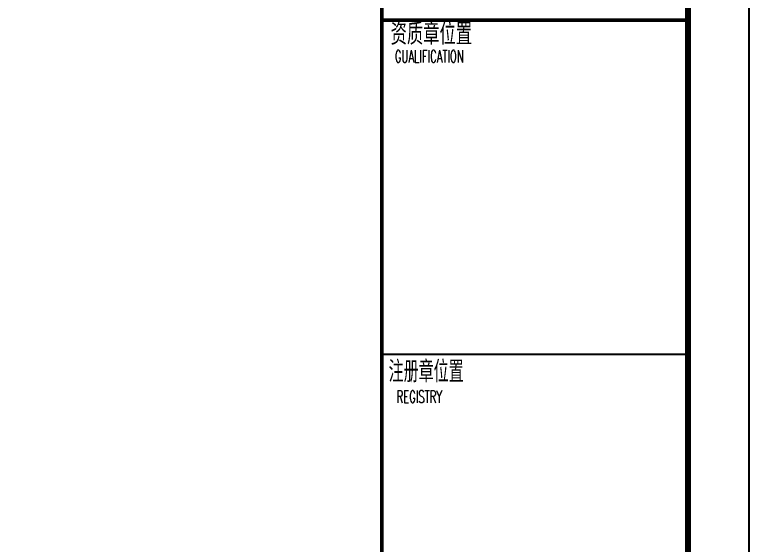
# Model space of a CAD drawing. Extents: x 14207793 to 14719554, y -1675802 to -1228715.
# Drawn here: x 14526850 to 14538842, y -1338001 to -1329346 of the extents above; entities that cross this region are included whole.
import ezdxf

# ---------------------------------------------------------------- set-up
doc = ezdxf.new("R2010")
doc.units = 0
doc.header["$LTSCALE"] = 500
doc.header["$MEASUREMENT"] = 0
doc.layers.get('0').update_dxf_attribs({"linetype": 'CONTINUOUS'})
doc.layers.add('PUB_TITLE', color=4, linetype='CONTINUOUS')
doc.layers.add('WINDOW', color=96, linetype='CONTINUOUS')
doc.styles.add('HZ', font='txt', dxfattribs={"width": 0.8, "bigfont": 'hztxt'})
doc.styles.add('LLC', font='romans', dxfattribs={"bigfont": 'hzdx'})

msp = doc.modelspace()

# ---------------------------------------------------------------- linework, layer by layer
at = {"color": 4}
msp.add_line((14532842.5, -1334881.2), (14537842.5, -1334881.2, -660.91), dxfattribs=at)
at = {"color": 4, "const_width": 59.39}
for points in [[(14532842.5, -1321692.5), (14537842.5, -1321692.5), (14537842.5, -1329433.58), (14532842.5, -1329433.58)], [(14537842.5, -1361692.5), (14532842.5, -1361692.5), (14532842.5, -1329433.58), (14537842.5, -1329433.58)]]:
    msp.add_lwpolyline(points, close=True, dxfattribs=at)
at = {"layer": 'PUB_TITLE'}
msp.add_lwpolyline([(14479442.5, -1362692.5), (14538842.5, -1362692.5), (14538842.5, -1320692.5), (14479442.5, -1320692.5)], close=True, dxfattribs=at)
at = {"layer": 'PUB_TITLE', "const_width": 100}
msp.add_lwpolyline([(14481942.5, -1361692.5), (14537842.5, -1361692.5), (14537842.5, -1321692.5), (14481942.5, -1321692.5)], close=True, dxfattribs=at)

# ---------------------------------------------------------------- texts
at = {"layer": 'WINDOW', "color": 4}
for s, height, style, width, p in [('资质章位置', 350, 'LLC', 0.8, (14532987.14, -1329836.83, -1000)), ('GUALIFICATION', 200, 'LLC', 0.6, (14533055.33, -1330125.01, -1000)), ('注册章位置', 350, 'HZ', 0.7, (14532954.49, -1335342.06, -1295.35)), ('REGISTRY', 200, 'LLC', 0.6, (14533085.15, -1335676.22, -2295.35))]:
    msp.add_text(s, height=height, dxfattribs=dict(at, style=style, width=width)).set_placement(p)

doc.saveas('drawing.dxf')
